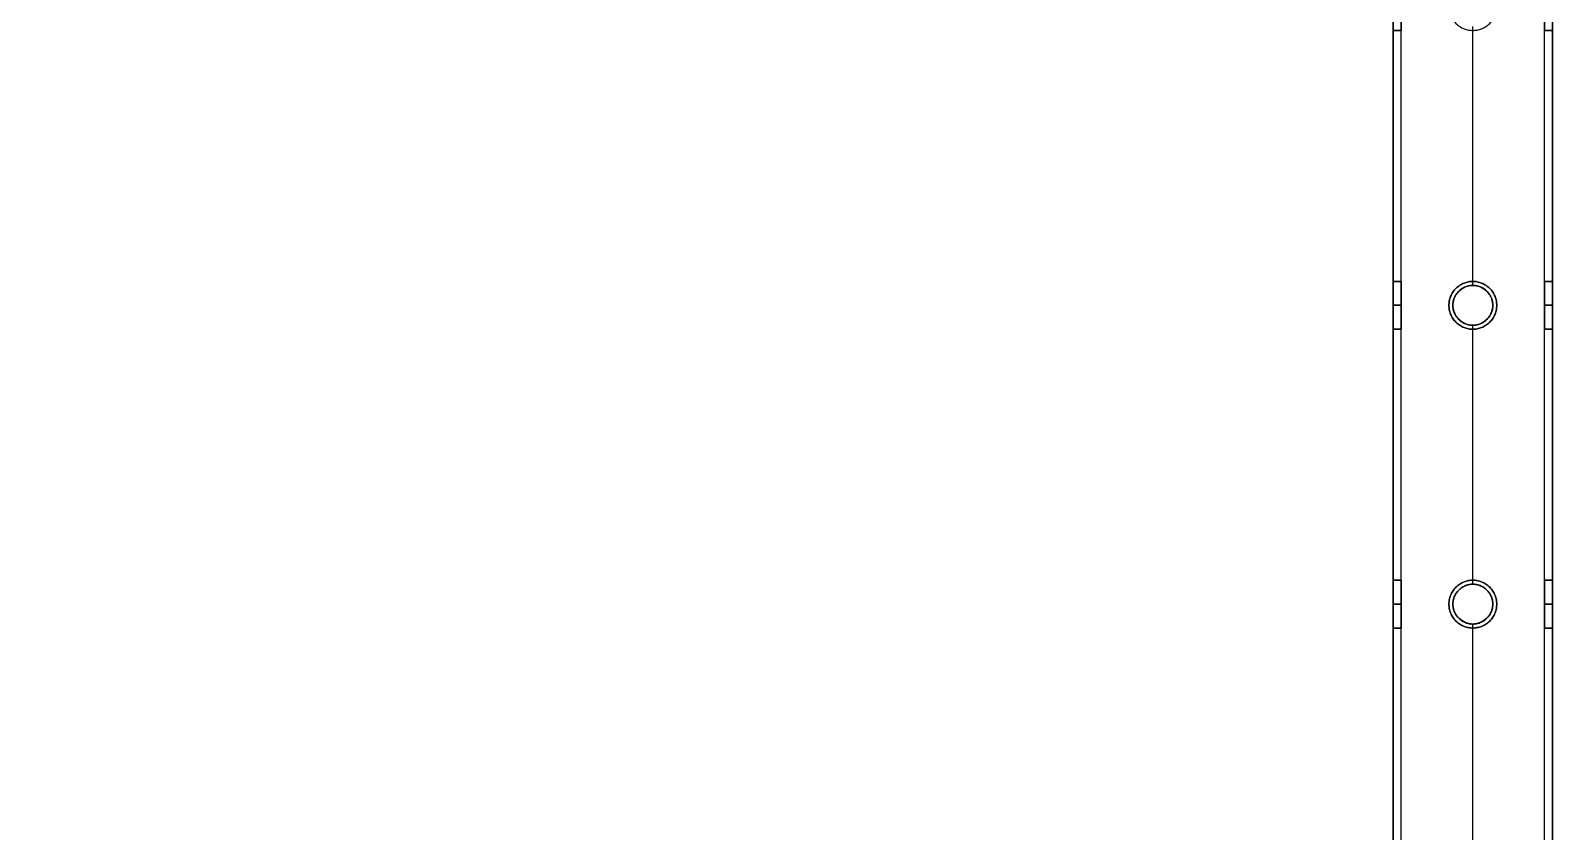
# Model space of a CAD drawing. Header units: millimetres. Extents: x -5956 to -4640, y -5088 to -3772.
# Drawn here: x -5022 to -4640.1, y -4299.5 to -4098.4 of the extents above; entities that cross this region are included whole.
import ezdxf

# ---------------------------------------------------------------- set-up
doc = ezdxf.new("R2010")
doc.units = ezdxf.units.MM
doc.header["$MEASUREMENT"] = 0
doc.layers.add('staal', color=5, linetype='Continuous', true_color=0x0000ff)

msp = doc.modelspace()

# ---------------------------------------------------------------- linework, layer by layer
at = {"layer": 'staal'}
for p, q in [((-4680.11, -4098.39, 1641.01), (-4678.11, -4098.39, 1641.01)), ((-4678.11, -4098.39, -404.81), (-4680.11, -4098.39, -404.81)), ((-4660.11, -4098.39, -386.81), (-4660.11, -4098.39, -384.81)), ((-4660.11, -4098.39, -424.81), (-4660.11, -4098.39, -422.81)), ((-4642.11, -4098.39, 1641.01), (-4640.11, -4098.39, 1641.01)), ((-4640.11, -4098.39, -404.81), (-4642.11, -4098.39, -404.81)), ((-4680.11, -4161.39, 1641.01), (-4678.11, -4161.39, 1641.01)), ((-4678.11, -4161.39, -404.81), (-4680.11, -4161.39, -404.81)), ((-4660.11, -4161.39, -386.81), (-4660.11, -4161.39, -384.81)), ((-4660.11, -4161.39, -424.81), (-4660.11, -4161.39, -422.81)), ((-4642.11, -4161.39, 1641.01), (-4640.11, -4161.39, 1641.01)), ((-4640.11, -4161.39, -404.81), (-4642.11, -4161.39, -404.81)), ((-4660.11, -4162.39, 1659.01), (-4660.11, -4162.39, 1661.01)), ((-4660.11, -4162.39, 1621.01), (-4660.11, -4162.39, 1623.01)), ((-4680.11, -4167.39, 1635.01), (-4678.11, -4167.39, 1635.01)), ((-4680.11, -4167.39, 1647.01), (-4678.11, -4167.39, 1647.01)), ((-4678.11, -4167.39, -410.81), (-4680.11, -4167.39, -410.81)), ((-4678.11, -4167.39, -398.81), (-4680.11, -4167.39, -398.81)), ((-4666.11, -4167.39, -386.81), (-4666.11, -4167.39, -384.81)), ((-4666.11, -4167.39, -424.81), (-4666.11, -4167.39, -422.81)), ((-4665.11, -4167.39, 1621.01), (-4665.11, -4167.39, 1623.01)), ((-4665.11, -4167.39, 1659.01), (-4665.11, -4167.39, 1661.01)), ((-4655.11, -4167.39, 1659.01), (-4655.11, -4167.39, 1661.01)), ((-4655.11, -4167.39, 1621.01), (-4655.11, -4167.39, 1623.01)), ((-4654.11, -4167.39, -386.81), (-4654.11, -4167.39, -384.81)), ((-4654.11, -4167.39, -424.81), (-4654.11, -4167.39, -422.81)), ((-4642.11, -4167.39, 1635.01), (-4640.11, -4167.39, 1635.01)), ((-4642.11, -4167.39, 1647.01), (-4640.11, -4167.39, 1647.01)), ((-4640.11, -4167.39, -410.81), (-4642.11, -4167.39, -410.81)), ((-4640.11, -4167.39, -398.81), (-4642.11, -4167.39, -398.81)), ((-4680.11, -4173.39, 1641.01), (-4678.11, -4173.39, 1641.01)), ((-4678.11, -4173.39, -404.81), (-4680.11, -4173.39, -404.81)), ((-4660.11, -4172.39, 1659.01), (-4660.11, -4172.39, 1661.01)), ((-4660.11, -4172.39, 1621.01), (-4660.11, -4172.39, 1623.01)), ((-4660.11, -4173.39, -386.81), (-4660.11, -4173.39, -384.81)), ((-4660.11, -4173.39, -424.81), (-4660.11, -4173.39, -422.81)), ((-4642.11, -4173.39, 1641.01), (-4640.11, -4173.39, 1641.01)), ((-4640.11, -4173.39, -404.81), (-4642.11, -4173.39, -404.81)), ((-4680.11, -4236.39, 1641.01), (-4678.11, -4236.39, 1641.01)), ((-4678.11, -4236.39, -404.81), (-4680.11, -4236.39, -404.81)), ((-4660.11, -4236.39, -386.81), (-4660.11, -4236.39, -384.81)), ((-4660.11, -4236.39, -424.81), (-4660.11, -4236.39, -422.81)), ((-4660.11, -4237.39, 1659.01), (-4660.11, -4237.39, 1661.01)), ((-4660.11, -4237.39, 1621.01), (-4660.11, -4237.39, 1623.01)), ((-4642.11, -4236.39, 1641.01), (-4640.11, -4236.39, 1641.01)), ((-4640.11, -4236.39, -404.81), (-4642.11, -4236.39, -404.81)), ((-4680.11, -4242.39, 1635.01), (-4678.11, -4242.39, 1635.01)), ((-4680.11, -4242.39, 1647.01), (-4678.11, -4242.39, 1647.01)), ((-4678.11, -4242.39, -410.81), (-4680.11, -4242.39, -410.81)), ((-4678.11, -4242.39, -398.81), (-4680.11, -4242.39, -398.81)), ((-4666.11, -4242.39, -386.81), (-4666.11, -4242.39, -384.81)), ((-4666.11, -4242.39, -424.81), (-4666.11, -4242.39, -422.81)), ((-4665.11, -4242.39, 1621.01), (-4665.11, -4242.39, 1623.01)), ((-4665.11, -4242.39, 1659.01), (-4665.11, -4242.39, 1661.01)), ((-4655.11, -4242.39, 1659.01), (-4655.11, -4242.39, 1661.01)), ((-4655.11, -4242.39, 1621.01), (-4655.11, -4242.39, 1623.01)), ((-4654.11, -4242.39, -386.81), (-4654.11, -4242.39, -384.81)), ((-4654.11, -4242.39, -424.81), (-4654.11, -4242.39, -422.81)), ((-4642.11, -4242.39, 1635.01), (-4640.11, -4242.39, 1635.01)), ((-4642.11, -4242.39, 1647.01), (-4640.11, -4242.39, 1647.01)), ((-4640.11, -4242.39, -410.81), (-4642.11, -4242.39, -410.81)), ((-4640.11, -4242.39, -398.81), (-4642.11, -4242.39, -398.81)), ((-4680.11, -4248.39, 1641.01), (-4678.11, -4248.39, 1641.01)), ((-4678.11, -4248.39, -404.81), (-4680.11, -4248.39, -404.81)), ((-4660.11, -4247.39, 1659.01), (-4660.11, -4247.39, 1661.01)), ((-4660.11, -4247.39, 1621.01), (-4660.11, -4247.39, 1623.01)), ((-4660.11, -4248.39, -386.81), (-4660.11, -4248.39, -384.81)), ((-4660.11, -4248.39, -424.81), (-4660.11, -4248.39, -422.81)), ((-4642.11, -4248.39, 1641.01), (-4640.11, -4248.39, 1641.01)), ((-4640.11, -4248.39, -404.81), (-4642.11, -4248.39, -404.81))]:
    msp.add_line(p, q, dxfattribs=at)
for points in [[(-4640.11, -5087.89), (-5956.11, -5087.89), (-5956.11, -3771.89), (-4640.11, -3771.89)], [(-4680.11, -5047.89), (-5916.11, -5047.89), (-5916.11, -3811.89), (-4680.11, -3811.89)]]:
    msp.add_lwpolyline(points, close=True, dxfattribs=at)
for centre in [(-4660.11, -4167.39, 1621.01), (-4660.11, -4167.39, 1660.01), (-4660.11, -4167.39, 1622.01), (-4660.11, -4242.39, 1621.01), (-4660.11, -4242.39, 1660.01), (-4660.11, -4242.39, 1622.01)]:
    msp.add_circle(centre, 5, dxfattribs=at)
for points in [[(-4640.11, -5087.89, 1621.01), (-4640.11, -4429.89, 1621.01), (-4640.11, -3771.89, 1621.01)], [(-4640.11, -5087.89, 1661.01), (-4640.11, -4429.89, 1661.01), (-4640.11, -3771.89, 1661.01)], [(-4640.11, -5087.89, -424.81), (-4640.11, -4429.89, -424.81), (-4640.11, -3771.89, -424.81)], [(-4640.11, -5087.89, -384.81), (-4640.11, -4429.89, -384.81), (-4640.11, -3771.89, -384.81)], [(-4642.11, -5085.89, 1659.01), (-4642.11, -4429.89, 1659.01), (-4642.11, -3773.89, 1659.01)], [(-4642.11, -5085.89, 1623.01), (-4642.11, -4429.89, 1623.01), (-4642.11, -3773.89, 1623.01)], [(-4642.11, -5085.89, -386.81), (-4642.11, -4429.89, -386.81), (-4642.11, -3773.89, -386.81)], [(-4642.11, -5085.89, -422.81), (-4642.11, -4429.89, -422.81), (-4642.11, -3773.89, -422.81)], [(-4678.11, -5049.89, 1659.01), (-4678.11, -4429.89, 1659.01), (-4678.11, -3809.89, 1659.01)], [(-4678.11, -5049.89, 1623.01), (-4678.11, -4429.89, 1623.01), (-4678.11, -3809.89, 1623.01)], [(-4678.11, -5049.89, -386.81), (-4678.11, -4429.89, -386.81), (-4678.11, -3809.89, -386.81)], [(-4678.11, -5049.89, -422.81), (-4678.11, -4429.89, -422.81), (-4678.11, -3809.89, -422.81)], [(-4680.11, -5047.89, 1621.01), (-4680.11, -4429.89, 1621.01), (-4680.11, -3811.89, 1621.01)], [(-4680.11, -5047.89, 1661.01), (-4680.11, -4429.89, 1661.01), (-4680.11, -3811.89, 1661.01)], [(-4680.11, -5047.89, -424.81), (-4680.11, -4429.89, -424.81), (-4680.11, -3811.89, -424.81)], [(-4680.11, -5047.89, -384.81), (-4680.11, -4429.89, -384.81), (-4680.11, -3811.89, -384.81)], [(-4680.11, -4161.39, 1641.01), (-4680.11, -4129.89, 1641.01), (-4680.11, -4098.39, 1641.01)], [(-4680.11, -4161.39, -404.81), (-4680.11, -4129.89, -404.81), (-4680.11, -4098.39, -404.81)], [(-4678.11, -4161.39, 1641.01), (-4678.11, -4129.89, 1641.01), (-4678.11, -4098.39, 1641.01)], [(-4678.11, -4161.39, -404.81), (-4678.11, -4129.89, -404.81), (-4678.11, -4098.39, -404.81)], [(-4660.11, -4162.39, 1661.01), (-4660.11, -4129.89, 1661.01), (-4660.11, -4097.39, 1661.01)], [(-4660.11, -4162.39, 1659.01), (-4660.11, -4129.89, 1659.01), (-4660.11, -4097.39, 1659.01)], [(-4660.11, -4162.39, 1623.01), (-4660.11, -4129.89, 1623.01), (-4660.11, -4097.39, 1623.01)], [(-4660.11, -4162.39, 1621.01), (-4660.11, -4129.89, 1621.01), (-4660.11, -4097.39, 1621.01)], [(-4660.11, -4161.39, -384.81), (-4660.11, -4129.89, -384.81), (-4660.11, -4098.39, -384.81)], [(-4660.11, -4161.39, -386.81), (-4660.11, -4129.89, -386.81), (-4660.11, -4098.39, -386.81)], [(-4660.11, -4161.39, -422.81), (-4660.11, -4129.89, -422.81), (-4660.11, -4098.39, -422.81)], [(-4660.11, -4161.39, -424.81), (-4660.11, -4129.89, -424.81), (-4660.11, -4098.39, -424.81)], [(-4642.11, -4161.39, 1641.01), (-4642.11, -4129.89, 1641.01), (-4642.11, -4098.39, 1641.01)], [(-4642.11, -4161.39, -404.81), (-4642.11, -4129.89, -404.81), (-4642.11, -4098.39, -404.81)], [(-4640.11, -4161.39, 1641.01), (-4640.11, -4129.89, 1641.01), (-4640.11, -4098.39, 1641.01)], [(-4640.11, -4161.39, -404.81), (-4640.11, -4129.89, -404.81), (-4640.11, -4098.39, -404.81)], [(-4680.11, -4236.39, 1641.01), (-4680.11, -4204.89, 1641.01), (-4680.11, -4173.39, 1641.01)], [(-4680.11, -4236.39, -404.81), (-4680.11, -4204.89, -404.81), (-4680.11, -4173.39, -404.81)], [(-4678.11, -4236.39, 1641.01), (-4678.11, -4204.89, 1641.01), (-4678.11, -4173.39, 1641.01)], [(-4678.11, -4236.39, -404.81), (-4678.11, -4204.89, -404.81), (-4678.11, -4173.39, -404.81)], [(-4660.11, -4237.39, 1661.01), (-4660.11, -4204.89, 1661.01), (-4660.11, -4172.39, 1661.01)], [(-4660.11, -4237.39, 1659.01), (-4660.11, -4204.89, 1659.01), (-4660.11, -4172.39, 1659.01)], [(-4660.11, -4237.39, 1623.01), (-4660.11, -4204.89, 1623.01), (-4660.11, -4172.39, 1623.01)], [(-4660.11, -4237.39, 1621.01), (-4660.11, -4204.89, 1621.01), (-4660.11, -4172.39, 1621.01)], [(-4660.11, -4236.39, -384.81), (-4660.11, -4204.89, -384.81), (-4660.11, -4173.39, -384.81)], [(-4660.11, -4236.39, -386.81), (-4660.11, -4204.89, -386.81), (-4660.11, -4173.39, -386.81)], [(-4660.11, -4236.39, -422.81), (-4660.11, -4204.89, -422.81), (-4660.11, -4173.39, -422.81)], [(-4660.11, -4236.39, -424.81), (-4660.11, -4204.89, -424.81), (-4660.11, -4173.39, -424.81)], [(-4642.11, -4236.39, 1641.01), (-4642.11, -4204.89, 1641.01), (-4642.11, -4173.39, 1641.01)], [(-4642.11, -4236.39, -404.81), (-4642.11, -4204.89, -404.81), (-4642.11, -4173.39, -404.81)], [(-4640.11, -4236.39, 1641.01), (-4640.11, -4204.89, 1641.01), (-4640.11, -4173.39, 1641.01)], [(-4640.11, -4236.39, -404.81), (-4640.11, -4204.89, -404.81), (-4640.11, -4173.39, -404.81)], [(-4680.11, -4311.39, 1641.01), (-4680.11, -4279.89, 1641.01), (-4680.11, -4248.39, 1641.01)], [(-4680.11, -4311.39, -404.81), (-4680.11, -4279.89, -404.81), (-4680.11, -4248.39, -404.81)], [(-4678.11, -4311.39, 1641.01), (-4678.11, -4279.89, 1641.01), (-4678.11, -4248.39, 1641.01)], [(-4678.11, -4311.39, -404.81), (-4678.11, -4279.89, -404.81), (-4678.11, -4248.39, -404.81)], [(-4660.11, -4312.39, 1661.01), (-4660.11, -4279.89, 1661.01), (-4660.11, -4247.39, 1661.01)], [(-4660.11, -4312.39, 1659.01), (-4660.11, -4279.89, 1659.01), (-4660.11, -4247.39, 1659.01)], [(-4660.11, -4312.39, 1623.01), (-4660.11, -4279.89, 1623.01), (-4660.11, -4247.39, 1623.01)], [(-4660.11, -4312.39, 1621.01), (-4660.11, -4279.89, 1621.01), (-4660.11, -4247.39, 1621.01)], [(-4660.11, -4311.39, -384.81), (-4660.11, -4279.89, -384.81), (-4660.11, -4248.39, -384.81)], [(-4660.11, -4311.39, -386.81), (-4660.11, -4279.89, -386.81), (-4660.11, -4248.39, -386.81)], [(-4660.11, -4311.39, -422.81), (-4660.11, -4279.89, -422.81), (-4660.11, -4248.39, -422.81)], [(-4660.11, -4311.39, -424.81), (-4660.11, -4279.89, -424.81), (-4660.11, -4248.39, -424.81)], [(-4642.11, -4311.39, 1641.01), (-4642.11, -4279.89, 1641.01), (-4642.11, -4248.39, 1641.01)], [(-4642.11, -4311.39, -404.81), (-4642.11, -4279.89, -404.81), (-4642.11, -4248.39, -404.81)], [(-4640.11, -4311.39, 1641.01), (-4640.11, -4279.89, 1641.01), (-4640.11, -4248.39, 1641.01)], [(-4640.11, -4311.39, -404.81), (-4640.11, -4279.89, -404.81), (-4640.11, -4248.39, -404.81)]]:
    msp.add_open_spline(points, degree=2, dxfattribs=at)
for points, knots in [([(-4680.11, -4092.39, 1635.01), (-4680.11, -4086.39, 1635.01), (-4680.11, -4086.39, 1641.01), (-4680.11, -4086.39, 1647.01), (-4680.11, -4092.39, 1647.01), (-4680.11, -4098.39, 1647.01), (-4680.11, -4098.39, 1641.01), (-4680.11, -4098.39, 1635.01), (-4680.11, -4092.39, 1635.01)], [-31.415927, -31.415927, -31.415927, -23.561945, -23.561945, -15.707963, -15.707963, -7.853982, -7.853982, 0, 0, 0]), ([(-4680.11, -4092.39, -410.81), (-4680.11, -4086.39, -410.81), (-4680.11, -4086.39, -404.81), (-4680.11, -4086.39, -398.81), (-4680.11, -4092.39, -398.81), (-4680.11, -4098.39, -398.81), (-4680.11, -4098.39, -404.81), (-4680.11, -4098.39, -410.81), (-4680.11, -4092.39, -410.81)], [-31.415927, -31.415927, -31.415927, -23.561945, -23.561945, -15.707963, -15.707963, -7.853982, -7.853982, 0, 0, 0]), ([(-4678.11, -4092.39, 1635.01), (-4678.11, -4098.39, 1635.01), (-4678.11, -4098.39, 1641.01), (-4678.11, -4098.39, 1647.01), (-4678.11, -4092.39, 1647.01), (-4678.11, -4086.39, 1647.01), (-4678.11, -4086.39, 1641.01), (-4678.11, -4086.39, 1635.01), (-4678.11, -4092.39, 1635.01)], [0, 0, 0, 7.853982, 7.853982, 15.707963, 15.707963, 23.561945, 23.561945, 31.415927, 31.415927, 31.415927]), ([(-4666.11, -4092.39, -384.81), (-4666.11, -4086.39, -384.81), (-4660.11, -4086.39, -384.81), (-4654.11, -4086.39, -384.81), (-4654.11, -4092.39, -384.81), (-4654.11, -4098.39, -384.81), (-4660.11, -4098.39, -384.81), (-4666.11, -4098.39, -384.81), (-4666.11, -4092.39, -384.81)], [-31.415927, -31.415927, -31.415927, -23.561945, -23.561945, -15.707963, -15.707963, -7.853982, -7.853982, 0, 0, 0]), ([(-4666.11, -4092.39, -422.81), (-4666.11, -4086.39, -422.81), (-4660.11, -4086.39, -422.81), (-4654.11, -4086.39, -422.81), (-4654.11, -4092.39, -422.81), (-4654.11, -4098.39, -422.81), (-4660.11, -4098.39, -422.81), (-4666.11, -4098.39, -422.81), (-4666.11, -4092.39, -422.81)], [-31.415927, -31.415927, -31.415927, -23.561945, -23.561945, -15.707963, -15.707963, -7.853982, -7.853982, 0, 0, 0]), ([(-4642.11, -4092.39, 1635.01), (-4642.11, -4086.39, 1635.01), (-4642.11, -4086.39, 1641.01), (-4642.11, -4086.39, 1647.01), (-4642.11, -4092.39, 1647.01), (-4642.11, -4098.39, 1647.01), (-4642.11, -4098.39, 1641.01), (-4642.11, -4098.39, 1635.01), (-4642.11, -4092.39, 1635.01)], [-31.415927, -31.415927, -31.415927, -23.561945, -23.561945, -15.707963, -15.707963, -7.853982, -7.853982, 0, 0, 0]), ([(-4642.11, -4092.39, -410.81), (-4642.11, -4086.39, -410.81), (-4642.11, -4086.39, -404.81), (-4642.11, -4086.39, -398.81), (-4642.11, -4092.39, -398.81), (-4642.11, -4098.39, -398.81), (-4642.11, -4098.39, -404.81), (-4642.11, -4098.39, -410.81), (-4642.11, -4092.39, -410.81)], [-31.415927, -31.415927, -31.415927, -23.561945, -23.561945, -15.707963, -15.707963, -7.853982, -7.853982, 0, 0, 0]), ([(-4640.11, -4092.39, 1635.01), (-4640.11, -4098.39, 1635.01), (-4640.11, -4098.39, 1641.01), (-4640.11, -4098.39, 1647.01), (-4640.11, -4092.39, 1647.01), (-4640.11, -4086.39, 1647.01), (-4640.11, -4086.39, 1641.01), (-4640.11, -4086.39, 1635.01), (-4640.11, -4092.39, 1635.01)], [0, 0, 0, 7.853982, 7.853982, 15.707963, 15.707963, 23.561945, 23.561945, 31.415927, 31.415927, 31.415927]), ([(-4680.11, -4167.39, 1635.01), (-4680.11, -4161.39, 1635.01), (-4680.11, -4161.39, 1641.01), (-4680.11, -4161.39, 1647.01), (-4680.11, -4167.39, 1647.01), (-4680.11, -4173.39, 1647.01), (-4680.11, -4173.39, 1641.01), (-4680.11, -4173.39, 1635.01), (-4680.11, -4167.39, 1635.01)], [-31.415927, -31.415927, -31.415927, -23.561945, -23.561945, -15.707963, -15.707963, -7.853982, -7.853982, 0, 0, 0]), ([(-4680.11, -4167.39, -410.81), (-4680.11, -4161.39, -410.81), (-4680.11, -4161.39, -404.81), (-4680.11, -4161.39, -398.81), (-4680.11, -4167.39, -398.81), (-4680.11, -4173.39, -398.81), (-4680.11, -4173.39, -404.81), (-4680.11, -4173.39, -410.81), (-4680.11, -4167.39, -410.81)], [-31.415927, -31.415927, -31.415927, -23.561945, -23.561945, -15.707963, -15.707963, -7.853982, -7.853982, 0, 0, 0]), ([(-4678.11, -4167.39, 1635.01), (-4678.11, -4173.39, 1635.01), (-4678.11, -4173.39, 1641.01), (-4678.11, -4173.39, 1647.01), (-4678.11, -4167.39, 1647.01), (-4678.11, -4161.39, 1647.01), (-4678.11, -4161.39, 1641.01), (-4678.11, -4161.39, 1635.01), (-4678.11, -4167.39, 1635.01)], [0, 0, 0, 7.853982, 7.853982, 15.707963, 15.707963, 23.561945, 23.561945, 31.415927, 31.415927, 31.415927]), ([(-4678.11, -4167.39, -410.81), (-4678.11, -4173.39, -410.81), (-4678.11, -4173.39, -404.81), (-4678.11, -4173.39, -398.81), (-4678.11, -4167.39, -398.81), (-4678.11, -4161.39, -398.81), (-4678.11, -4161.39, -404.81), (-4678.11, -4161.39, -410.81), (-4678.11, -4167.39, -410.81)], [0, 0, 0, 7.853982, 7.853982, 15.707963, 15.707963, 23.561945, 23.561945, 31.415927, 31.415927, 31.415927]), ([(-4666.11, -4167.39, -384.81), (-4666.11, -4161.39, -384.81), (-4660.11, -4161.39, -384.81), (-4654.11, -4161.39, -384.81), (-4654.11, -4167.39, -384.81), (-4654.11, -4173.39, -384.81), (-4660.11, -4173.39, -384.81), (-4666.11, -4173.39, -384.81), (-4666.11, -4167.39, -384.81)], [-31.415927, -31.415927, -31.415927, -23.561945, -23.561945, -15.707963, -15.707963, -7.853982, -7.853982, 0, 0, 0]), ([(-4666.11, -4167.39, -386.81), (-4666.11, -4173.39, -386.81), (-4660.11, -4173.39, -386.81), (-4654.11, -4173.39, -386.81), (-4654.11, -4167.39, -386.81), (-4654.11, -4161.39, -386.81), (-4660.11, -4161.39, -386.81), (-4666.11, -4161.39, -386.81), (-4666.11, -4167.39, -386.81)], [0, 0, 0, 7.853982, 7.853982, 15.707963, 15.707963, 23.561945, 23.561945, 31.415927, 31.415927, 31.415927]), ([(-4666.11, -4167.39, -422.81), (-4666.11, -4161.39, -422.81), (-4660.11, -4161.39, -422.81), (-4654.11, -4161.39, -422.81), (-4654.11, -4167.39, -422.81), (-4654.11, -4173.39, -422.81), (-4660.11, -4173.39, -422.81), (-4666.11, -4173.39, -422.81), (-4666.11, -4167.39, -422.81)], [-31.415927, -31.415927, -31.415927, -23.561945, -23.561945, -15.707963, -15.707963, -7.853982, -7.853982, 0, 0, 0]), ([(-4666.11, -4167.39, -424.81), (-4666.11, -4173.39, -424.81), (-4660.11, -4173.39, -424.81), (-4654.11, -4173.39, -424.81), (-4654.11, -4167.39, -424.81), (-4654.11, -4161.39, -424.81), (-4660.11, -4161.39, -424.81), (-4666.11, -4161.39, -424.81), (-4666.11, -4167.39, -424.81)], [0, 0, 0, 7.853982, 7.853982, 15.707963, 15.707963, 23.561945, 23.561945, 31.415927, 31.415927, 31.415927]), ([(-4642.11, -4167.39, 1635.01), (-4642.11, -4161.39, 1635.01), (-4642.11, -4161.39, 1641.01), (-4642.11, -4161.39, 1647.01), (-4642.11, -4167.39, 1647.01), (-4642.11, -4173.39, 1647.01), (-4642.11, -4173.39, 1641.01), (-4642.11, -4173.39, 1635.01), (-4642.11, -4167.39, 1635.01)], [-31.415927, -31.415927, -31.415927, -23.561945, -23.561945, -15.707963, -15.707963, -7.853982, -7.853982, 0, 0, 0]), ([(-4642.11, -4167.39, -410.81), (-4642.11, -4161.39, -410.81), (-4642.11, -4161.39, -404.81), (-4642.11, -4161.39, -398.81), (-4642.11, -4167.39, -398.81), (-4642.11, -4173.39, -398.81), (-4642.11, -4173.39, -404.81), (-4642.11, -4173.39, -410.81), (-4642.11, -4167.39, -410.81)], [-31.415927, -31.415927, -31.415927, -23.561945, -23.561945, -15.707963, -15.707963, -7.853982, -7.853982, 0, 0, 0]), ([(-4640.11, -4167.39, 1635.01), (-4640.11, -4173.39, 1635.01), (-4640.11, -4173.39, 1641.01), (-4640.11, -4173.39, 1647.01), (-4640.11, -4167.39, 1647.01), (-4640.11, -4161.39, 1647.01), (-4640.11, -4161.39, 1641.01), (-4640.11, -4161.39, 1635.01), (-4640.11, -4167.39, 1635.01)], [0, 0, 0, 7.853982, 7.853982, 15.707963, 15.707963, 23.561945, 23.561945, 31.415927, 31.415927, 31.415927]), ([(-4640.11, -4167.39, -410.81), (-4640.11, -4173.39, -410.81), (-4640.11, -4173.39, -404.81), (-4640.11, -4173.39, -398.81), (-4640.11, -4167.39, -398.81), (-4640.11, -4161.39, -398.81), (-4640.11, -4161.39, -404.81), (-4640.11, -4161.39, -410.81), (-4640.11, -4167.39, -410.81)], [0, 0, 0, 7.853982, 7.853982, 15.707963, 15.707963, 23.561945, 23.561945, 31.415927, 31.415927, 31.415927]), ([(-4665.11, -4167.39, 1661.01), (-4665.11, -4162.39, 1661.01), (-4660.11, -4162.39, 1661.01), (-4655.11, -4162.39, 1661.01), (-4655.11, -4167.39, 1661.01), (-4655.11, -4172.39, 1661.01), (-4660.11, -4172.39, 1661.01), (-4665.11, -4172.39, 1661.01), (-4665.11, -4167.39, 1661.01)], [-31.415927, -31.415927, -31.415927, -23.561945, -23.561945, -15.707963, -15.707963, -7.853982, -7.853982, 0, 0, 0]), ([(-4665.11, -4167.39, 1659.01), (-4665.11, -4172.39, 1659.01), (-4660.11, -4172.39, 1659.01), (-4655.11, -4172.39, 1659.01), (-4655.11, -4167.39, 1659.01), (-4655.11, -4162.39, 1659.01), (-4660.11, -4162.39, 1659.01), (-4665.11, -4162.39, 1659.01), (-4665.11, -4167.39, 1659.01)], [0, 0, 0, 7.853982, 7.853982, 15.707963, 15.707963, 23.561945, 23.561945, 31.415927, 31.415927, 31.415927]), ([(-4665.11, -4167.39, 1623.01), (-4665.11, -4162.39, 1623.01), (-4660.11, -4162.39, 1623.01), (-4655.11, -4162.39, 1623.01), (-4655.11, -4167.39, 1623.01), (-4655.11, -4172.39, 1623.01), (-4660.11, -4172.39, 1623.01), (-4665.11, -4172.39, 1623.01), (-4665.11, -4167.39, 1623.01)], [-31.415927, -31.415927, -31.415927, -23.561945, -23.561945, -15.707963, -15.707963, -7.853982, -7.853982, 0, 0, 0]), ([(-4680.11, -4242.39, 1635.01), (-4680.11, -4236.39, 1635.01), (-4680.11, -4236.39, 1641.01), (-4680.11, -4236.39, 1647.01), (-4680.11, -4242.39, 1647.01), (-4680.11, -4248.39, 1647.01), (-4680.11, -4248.39, 1641.01), (-4680.11, -4248.39, 1635.01), (-4680.11, -4242.39, 1635.01)], [-31.415927, -31.415927, -31.415927, -23.561945, -23.561945, -15.707963, -15.707963, -7.853982, -7.853982, 0, 0, 0]), ([(-4680.11, -4242.39, -410.81), (-4680.11, -4236.39, -410.81), (-4680.11, -4236.39, -404.81), (-4680.11, -4236.39, -398.81), (-4680.11, -4242.39, -398.81), (-4680.11, -4248.39, -398.81), (-4680.11, -4248.39, -404.81), (-4680.11, -4248.39, -410.81), (-4680.11, -4242.39, -410.81)], [-31.415927, -31.415927, -31.415927, -23.561945, -23.561945, -15.707963, -15.707963, -7.853982, -7.853982, 0, 0, 0]), ([(-4678.11, -4242.39, 1635.01), (-4678.11, -4248.39, 1635.01), (-4678.11, -4248.39, 1641.01), (-4678.11, -4248.39, 1647.01), (-4678.11, -4242.39, 1647.01), (-4678.11, -4236.39, 1647.01), (-4678.11, -4236.39, 1641.01), (-4678.11, -4236.39, 1635.01), (-4678.11, -4242.39, 1635.01)], [0, 0, 0, 7.853982, 7.853982, 15.707963, 15.707963, 23.561945, 23.561945, 31.415927, 31.415927, 31.415927]), ([(-4678.11, -4242.39, -410.81), (-4678.11, -4248.39, -410.81), (-4678.11, -4248.39, -404.81), (-4678.11, -4248.39, -398.81), (-4678.11, -4242.39, -398.81), (-4678.11, -4236.39, -398.81), (-4678.11, -4236.39, -404.81), (-4678.11, -4236.39, -410.81), (-4678.11, -4242.39, -410.81)], [0, 0, 0, 7.853982, 7.853982, 15.707963, 15.707963, 23.561945, 23.561945, 31.415927, 31.415927, 31.415927]), ([(-4666.11, -4242.39, -384.81), (-4666.11, -4236.39, -384.81), (-4660.11, -4236.39, -384.81), (-4654.11, -4236.39, -384.81), (-4654.11, -4242.39, -384.81), (-4654.11, -4248.39, -384.81), (-4660.11, -4248.39, -384.81), (-4666.11, -4248.39, -384.81), (-4666.11, -4242.39, -384.81)], [-31.415927, -31.415927, -31.415927, -23.561945, -23.561945, -15.707963, -15.707963, -7.853982, -7.853982, 0, 0, 0]), ([(-4666.11, -4242.39, -386.81), (-4666.11, -4248.39, -386.81), (-4660.11, -4248.39, -386.81), (-4654.11, -4248.39, -386.81), (-4654.11, -4242.39, -386.81), (-4654.11, -4236.39, -386.81), (-4660.11, -4236.39, -386.81), (-4666.11, -4236.39, -386.81), (-4666.11, -4242.39, -386.81)], [0, 0, 0, 7.853982, 7.853982, 15.707963, 15.707963, 23.561945, 23.561945, 31.415927, 31.415927, 31.415927]), ([(-4666.11, -4242.39, -422.81), (-4666.11, -4236.39, -422.81), (-4660.11, -4236.39, -422.81), (-4654.11, -4236.39, -422.81), (-4654.11, -4242.39, -422.81), (-4654.11, -4248.39, -422.81), (-4660.11, -4248.39, -422.81), (-4666.11, -4248.39, -422.81), (-4666.11, -4242.39, -422.81)], [-31.415927, -31.415927, -31.415927, -23.561945, -23.561945, -15.707963, -15.707963, -7.853982, -7.853982, 0, 0, 0]), ([(-4666.11, -4242.39, -424.81), (-4666.11, -4248.39, -424.81), (-4660.11, -4248.39, -424.81), (-4654.11, -4248.39, -424.81), (-4654.11, -4242.39, -424.81), (-4654.11, -4236.39, -424.81), (-4660.11, -4236.39, -424.81), (-4666.11, -4236.39, -424.81), (-4666.11, -4242.39, -424.81)], [0, 0, 0, 7.853982, 7.853982, 15.707963, 15.707963, 23.561945, 23.561945, 31.415927, 31.415927, 31.415927]), ([(-4665.11, -4242.39, 1661.01), (-4665.11, -4237.39, 1661.01), (-4660.11, -4237.39, 1661.01), (-4655.11, -4237.39, 1661.01), (-4655.11, -4242.39, 1661.01), (-4655.11, -4247.39, 1661.01), (-4660.11, -4247.39, 1661.01), (-4665.11, -4247.39, 1661.01), (-4665.11, -4242.39, 1661.01)], [-31.415927, -31.415927, -31.415927, -23.561945, -23.561945, -15.707963, -15.707963, -7.853982, -7.853982, 0, 0, 0]), ([(-4665.11, -4242.39, 1659.01), (-4665.11, -4247.39, 1659.01), (-4660.11, -4247.39, 1659.01), (-4655.11, -4247.39, 1659.01), (-4655.11, -4242.39, 1659.01), (-4655.11, -4237.39, 1659.01), (-4660.11, -4237.39, 1659.01), (-4665.11, -4237.39, 1659.01), (-4665.11, -4242.39, 1659.01)], [0, 0, 0, 7.853982, 7.853982, 15.707963, 15.707963, 23.561945, 23.561945, 31.415927, 31.415927, 31.415927]), ([(-4665.11, -4242.39, 1623.01), (-4665.11, -4237.39, 1623.01), (-4660.11, -4237.39, 1623.01), (-4655.11, -4237.39, 1623.01), (-4655.11, -4242.39, 1623.01), (-4655.11, -4247.39, 1623.01), (-4660.11, -4247.39, 1623.01), (-4665.11, -4247.39, 1623.01), (-4665.11, -4242.39, 1623.01)], [-31.415927, -31.415927, -31.415927, -23.561945, -23.561945, -15.707963, -15.707963, -7.853982, -7.853982, 0, 0, 0]), ([(-4642.11, -4242.39, 1635.01), (-4642.11, -4236.39, 1635.01), (-4642.11, -4236.39, 1641.01), (-4642.11, -4236.39, 1647.01), (-4642.11, -4242.39, 1647.01), (-4642.11, -4248.39, 1647.01), (-4642.11, -4248.39, 1641.01), (-4642.11, -4248.39, 1635.01), (-4642.11, -4242.39, 1635.01)], [-31.415927, -31.415927, -31.415927, -23.561945, -23.561945, -15.707963, -15.707963, -7.853982, -7.853982, 0, 0, 0]), ([(-4642.11, -4242.39, -410.81), (-4642.11, -4236.39, -410.81), (-4642.11, -4236.39, -404.81), (-4642.11, -4236.39, -398.81), (-4642.11, -4242.39, -398.81), (-4642.11, -4248.39, -398.81), (-4642.11, -4248.39, -404.81), (-4642.11, -4248.39, -410.81), (-4642.11, -4242.39, -410.81)], [-31.415927, -31.415927, -31.415927, -23.561945, -23.561945, -15.707963, -15.707963, -7.853982, -7.853982, 0, 0, 0]), ([(-4640.11, -4242.39, 1635.01), (-4640.11, -4248.39, 1635.01), (-4640.11, -4248.39, 1641.01), (-4640.11, -4248.39, 1647.01), (-4640.11, -4242.39, 1647.01), (-4640.11, -4236.39, 1647.01), (-4640.11, -4236.39, 1641.01), (-4640.11, -4236.39, 1635.01), (-4640.11, -4242.39, 1635.01)], [0, 0, 0, 7.853982, 7.853982, 15.707963, 15.707963, 23.561945, 23.561945, 31.415927, 31.415927, 31.415927]), ([(-4640.11, -4242.39, -410.81), (-4640.11, -4248.39, -410.81), (-4640.11, -4248.39, -404.81), (-4640.11, -4248.39, -398.81), (-4640.11, -4242.39, -398.81), (-4640.11, -4236.39, -398.81), (-4640.11, -4236.39, -404.81), (-4640.11, -4236.39, -410.81), (-4640.11, -4242.39, -410.81)], [0, 0, 0, 7.853982, 7.853982, 15.707963, 15.707963, 23.561945, 23.561945, 31.415927, 31.415927, 31.415927])]:
    msp.add_rational_spline(points, [1, 0.707106781187, 1, 0.707106781187, 1, 0.707106781187, 1, 0.707106781187, 1], degree=2, knots=knots, dxfattribs=at)

doc.saveas('drawing.dxf')
